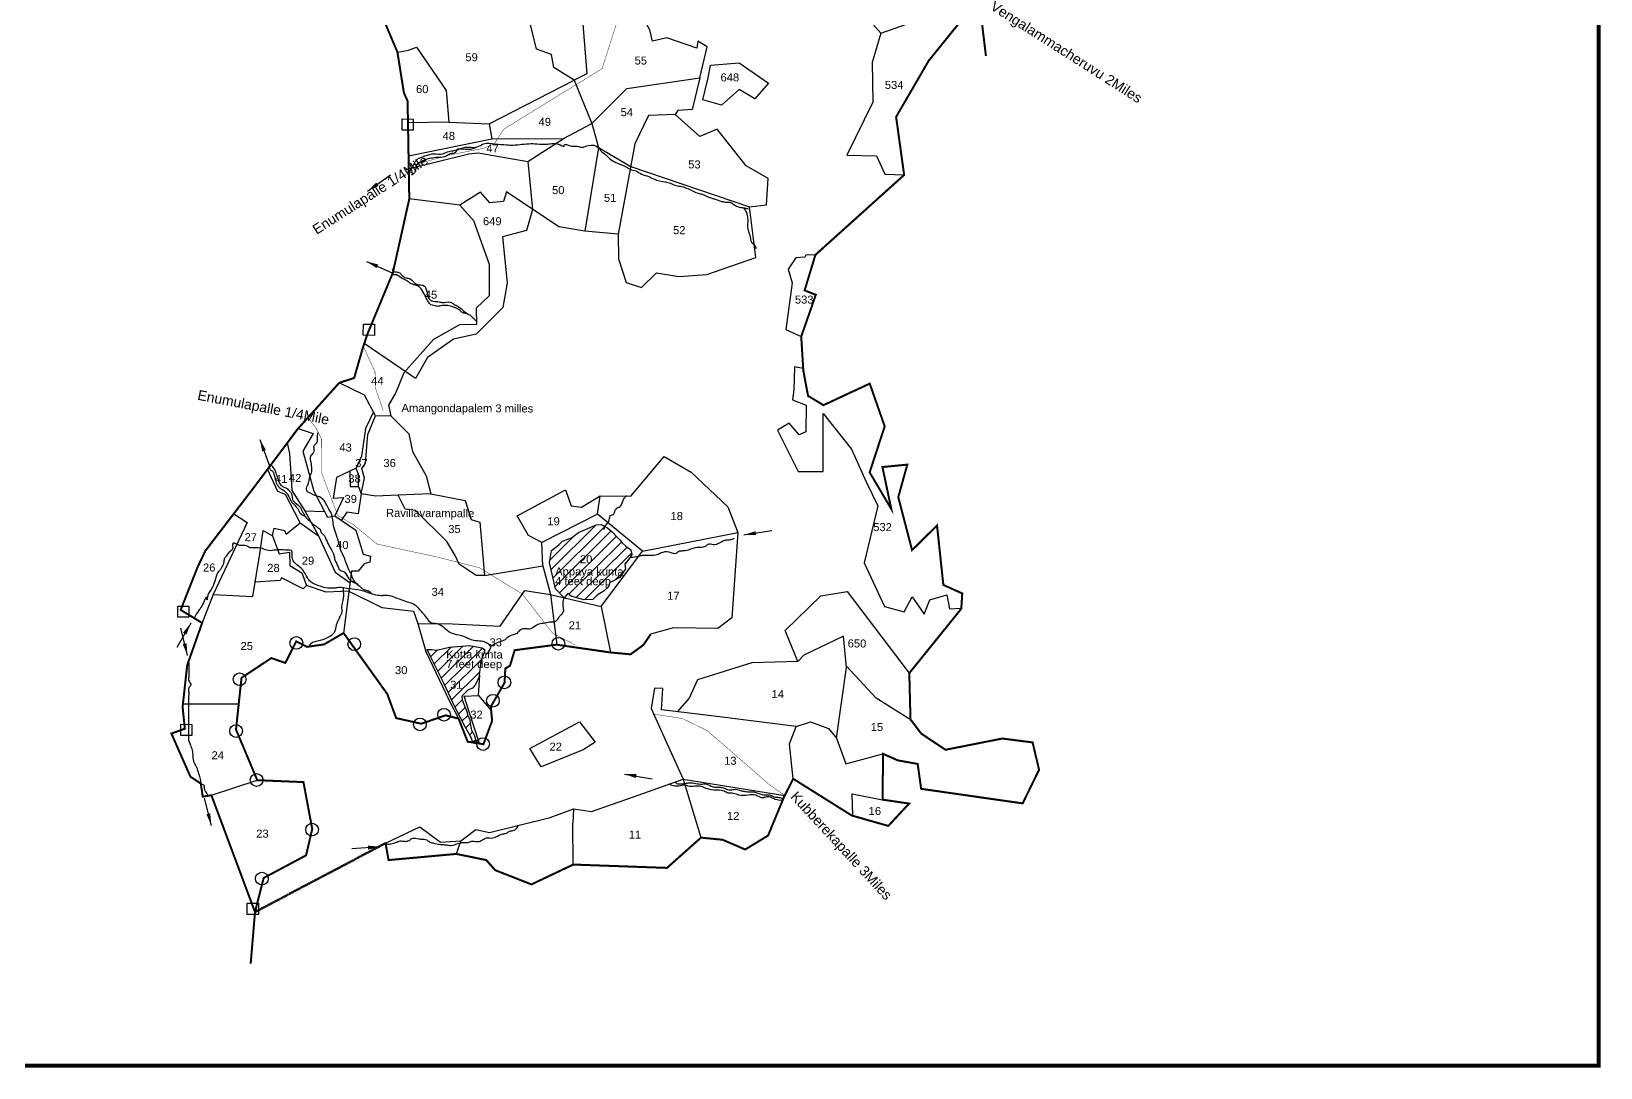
# Model space of a CAD drawing. Header units: feet. Extents: x 799341 to 808000, y 1563100 to 1570804.
# Drawn here: x 803976 to 807899, y 1563406 to 1565996 of the extents above; entities that cross this region are included whole.
import ezdxf
from ezdxf.enums import TextEntityAlignment as Align

# ---------------------------------------------------------------- set-up
doc = ezdxf.new("R2010")
doc.units = ezdxf.units.FT
doc.header["$LTSCALE"] = 15
doc.header["$MEASUREMENT"] = 0
doc.linetypes.add('HIDDEN2', pattern=[0.1875, 0.125, -0.0625])
for name, color, linetype in [('PLOT', 7, 'Continuous'), ('PLOT NO', 7, 'Continuous'), ('ROADS', 6, 'Continuous'), ('TANKS-STREAM', 4, 'Continuous'), ('VILLAGE STONES', 240, 'Continuous')]:
    doc.layers.add(name, color=color, linetype=linetype)
doc.layers.add('VILLAGE BOUNDRY', color=5, linetype='HIDDEN2', lineweight=100)
doc.styles.get("Standard").update_dxf_attribs({"font": 'arial.ttf'})
doc.linetypes.add('DOTS', pattern='A,1e-06,-3,["●",Standard,S=3,R=0,X=-1.25,Y=-1.25],-3', length=6.000001)
doc.dimstyles.get("Standard").update_dxf_attribs({"dimtxt": 0.18, "dimasz": 30, "dimexe": 0.18, "dimexo": 0.0625, "dimgap": 0.09, "dimtad": 0, "dimtih": 1, "dimtoh": 1, "dimdec": 4, "dimzin": 0, "dimdsep": 46, "dimtxsty": 'Standard', "dimcen": 0.09, "dimadec": 0, "dimazin": 0, "dimtfac": 1, "dimtdec": 4, "dimtofl": 0, "dimtmove": 0, "dimatfit": 3, "dimfxl": 0, "dimtolj": 1, "dimtzin": 0, "dimarcsym": 0})
pattern_1 = [(44.7347113, (-10452.997, -2785.25), (-13.251328, 13.37461129), [])]

msp = doc.modelspace()

# ---------------------------------------------------------------- hatches: boundary and pattern name
at = {"layer": 'TANKS-STREAM'}
h = msp.add_hatch(dxfattribs=at)
h.set_pattern_fill('ANSI31,_O', color=256, scale=150.620672, angle=-0.2653)
h.set_pattern_definition(pattern_1)
h.paths.add_polyline_path([(805422.6, 1564618.4), (805431.2, 1564622.6), (805447.5, 1564631.5), (805461.4, 1564653.1), (805459.5, 1564664.3), (805469.6, 1564677.1), (805477.5, 1564688.6), (805474.4, 1564700.2), (805462.6, 1564709.7), (805452.9, 1564717.8), (805447, 1564725.7), (805439.8, 1564733.2), (805428.3, 1564745.2), (805423.3, 1564749.6), (805416.4, 1564755.2), (805400.2, 1564763.7), (805388.5, 1564762.8), (805367, 1564753.6), (805343.7, 1564743.7), (805326.8, 1564730.3), (805303.6, 1564721.7), (805294.4, 1564712.9), (805276.5, 1564698.6), (805271.6, 1564668.4), (805278, 1564639.6), (805286.2, 1564602.8), (805308, 1564580.5), (805317.4, 1564591.4), (805325.7, 1564584.6), (805357.1, 1564575.7), (805379.7, 1564576.2), (805390.6, 1564586.8), (805408.4, 1564597.9), (805418.8, 1564607.9)])
h = msp.add_hatch(dxfattribs=at)
h.set_pattern_fill('ANSI31,_O', color=256, scale=150.620672, angle=-0.2653)
h.set_pattern_definition(pattern_1)
h.paths.add_polyline_path([(805090.5, 1564372.1), (805094.6, 1564381), (805098.3, 1564408.3), (805099.7, 1564422.3), (805106.9, 1564441.3), (805109.6, 1564450.5), (805102.7, 1564455.6), (805089.3, 1564457.9), (805071.4, 1564461), (805021.4, 1564456.8), (805010.2, 1564454.5), (804990.1, 1564449.8), (804977.1, 1564451.4), (804965.2, 1564451.3), (804973.2, 1564435.1), (805007.2, 1564367.3), (805035.4, 1564305.9), (805061, 1564258.3), (805075.5, 1564231.1), (805080, 1564218.8), (805088.5, 1564221.8), (805083.4, 1564238.1), (805076.4, 1564249.5), (805073.5, 1564265.2), (805072.2, 1564275.3), (805069.2, 1564282.1), (805066.8, 1564287.8), (805064.7, 1564295.9), (805057.4, 1564314.8), (805052.9, 1564325.1), (805052.4, 1564334.6), (805067.4, 1564349.7), (805079.3, 1564354.8), (805084.8, 1564361.3)])

# ---------------------------------------------------------------- linework, layer by layer
at = {"layer": 'PLOT'}
for points in [[(805268.1, 1566360.2), (805295.6, 1566294.9), (805329.6, 1566144.7), (805340.5, 1566035.6), (805354.1, 1566025), (805365, 1565889.8), (805333.3, 1565874.7), (805282.6, 1565906.1), (805276.1, 1565938.3), (805238.9, 1565951.6), (805218.7, 1566033.7), (805195.4, 1566075.4), (805164.8, 1566088.4), (804927.2, 1566100.4), (804839, 1566130.3), (804824.3, 1566114.2)], [(804919, 1565685.5), (805126.9, 1565727.8), (805306.3, 1565728.5), (805377.4, 1565765.8), (805465, 1565853.7), (805647, 1565879.9), (805665.6, 1565957.5), (805642.6, 1565971.6), (805639.6, 1565954.3), (805564.8, 1565980.5), (805528.7, 1565972.1), (805522.1, 1566000.3), (805477.8, 1566079.1), (805447.6, 1566102.2), (805380.4, 1566104.5), (805329.6, 1566144.7)], [(805964, 1566145.3), (806099.7, 1565992), (806345.1, 1566078.4)], [(804891.2, 1565944.5), (804919.2, 1565949), (804939.2, 1565956.5), (805013.2, 1565848.3), (805019.9, 1565769.7), (804917.6, 1565767.9)], [(806099.7, 1565992), (806078.3, 1565918.8), (806080, 1565819.5), (806015, 1565686.7), (806088.7, 1565684.8), (806109.7, 1565639.2), (806158, 1565637.4)], [(805673.7, 1565911.4), (805745.3, 1565917.4), (805818.8, 1565866.4), (805784.6, 1565827.3), (805745.3, 1565851.3), (805701.2, 1565811.5), (805654.7, 1565825.5), (805667.9, 1565880.5), (805673.7, 1565911.4)], [(805647, 1565879.9), (805628.1, 1565801.2), (805592, 1565798.8), (805585.7, 1565788.5), (805518.8, 1565786.1), (805485, 1565715.2), (805442.8, 1565489.5), (805359.6, 1565496.6)], [(805019.9, 1565769.7), (805120.9, 1565764.8), (805333.3, 1565874.7), (805377.4, 1565765.8), (805394.2, 1565705.8), (805359.6, 1565496.6), (805294.5, 1565507.3), (805163.7, 1565595.6), (805156.5, 1565570.9), (805122.4, 1565567.5), (805098.7, 1565594.7), (805047.3, 1565562.2), (804920.9, 1565577.4)], [(805120.9, 1565764.8), (805126.9, 1565727.8)], [(805442.8, 1565489.5), (805443.7, 1565428), (805463.3, 1565368.9), (805501.8, 1565356.3), (805538.8, 1565392.9), (805594.9, 1565383.7), (805664.5, 1565388.4), (805787.4, 1565430.9), (805771, 1565557.4), (805813.5, 1565562.9), (805817.7, 1565628.4), (805763.2, 1565660.5), (805690.7, 1565752.2), (805647.1, 1565733.3), (805585.7, 1565788.5)], [(804911.5, 1565651.4), (805069.7, 1565690.5), (805092.7, 1565692.5), (805217.1, 1565670.8), (805308.4, 1565729.6)], [(805394.2, 1565705.8), (805474.4, 1565658.8), (805771, 1565557.4)], [(805217.1, 1565670.8), (805229.1, 1565551.4)], [(805047.3, 1565562.2), (805081.3, 1565523.9), (805120.3, 1565414.1), (805120.5, 1565334.9), (805088.1, 1565304.5), (805088.7, 1565263.4), (805046.7, 1565262.8), (804981.3, 1565225.9), (804907.2, 1565143.1), (804886.9, 1565093.3), (804868.8, 1565062.2), (804874.7, 1565035), (804919.6, 1564989.9), (804928.6, 1564946.4), (804963.2, 1564885.5), (804975, 1564840.2), (804893.4, 1564837), (804837.5, 1564834.8), (804800.2, 1564840), (804808.8, 1564879.8), (804802.2, 1564903.9), (804811.6, 1564917.2), (804817.6, 1564988.4), (804836.6, 1565035.4), (804871.7, 1565035.9), (804874.7, 1565035)], [(805229.1, 1565551.4), (805213.9, 1565498.6), (805154.3, 1565482.7), (805165.2, 1565368), (805154.4, 1565305.9), (805087.7, 1565239.3), (805031.4, 1565226.9), (804966.8, 1565180.9), (804936.6, 1565128.5), (804808.4, 1565216.3)], [(805936.2, 1565437.7), (805912, 1565437), (805909.7, 1565431.7), (805887, 1565430), (805868, 1565401.8), (805878.1, 1565367.9), (805861.9, 1565251), (805900.7, 1565233.3)], [(805905.6, 1565153.5), (805884.1, 1565157.4), (805881.9, 1565100.7), (805878.9, 1565075.2), (805913.3, 1565061.6), (805912.5, 1564994.9), (805895.4, 1564987.6), (805870.5, 1565017.1), (805841.5, 1564999.7), (805893.2, 1564896.1), (805955.6, 1564896), (805955.7, 1564960.5), (805955.7, 1565040.8), (806026.3, 1564951.8), (806063, 1564870.7), (806091.9, 1564810.7), (806058, 1564668.1), (806109.1, 1564558.6), (806158.2, 1564545.6), (806178, 1564583.1), (806208.1, 1564539.4), (806222.2, 1564575.1), (806265.1, 1564588.3), (806271.4, 1564552.8), (806300.9, 1564554.8)], [(804836.6, 1565035.4), (804808.6, 1565087.3), (804745.9, 1565117.9)], [(804831.2, 1565045.4), (804811.6, 1565004), (804801.7, 1564934.4), (804787.9, 1564904.7), (804739.3, 1564880.9), (804730.2, 1564829.3), (804756.3, 1564831.2), (804735, 1564785)], [(804643.2, 1565003.7), (804680.5, 1564991.1), (804654.4, 1564947.3), (804682.1, 1564847.4), (804716.1, 1564782.3), (804735, 1564785), (804786.9, 1564749.4), (804805.8, 1564689.9), (804823.6, 1564684.5), (804822.2, 1564669.6), (804808, 1564665.2), (804792.9, 1564647.2), (804776.5, 1564647.3), (804756.7, 1564492.4)], [(804615.8, 1564967.5), (804621.4, 1564941), (804625.6, 1564876.8), (804627.1, 1564848.3), (804659.6, 1564797.6), (804694.1, 1564735.3)], [(804648.3, 1564768.1), (804611.6, 1564838.7), (804591.9, 1564845.9), (804566.8, 1564902)], [(804772.5, 1564897.2), (804772.8, 1564858.6), (804794, 1564858.8), (804800.2, 1564840)], [(804794, 1564858.8), (804793.8, 1564888.9), (804787.9, 1564904.7)], [(805108.8, 1564636.3), (805254.7, 1564660.7), (805251.9, 1564718.8), (805218.8, 1564736), (805190.8, 1564785.2), (805311.1, 1564850.2), (805325.5, 1564810.1), (805351.5, 1564807.1), (805398.2, 1564835.2), (805475, 1564834.9), (805558.3, 1564933.3), (805625.8, 1564894.5), (805717.6, 1564807.5), (805741.9, 1564743.8), (805727.5, 1564530.3), (805692.2, 1564503.5), (805581.7, 1564505.3)], [(804800.2, 1564840), (804793.3, 1564790.4), (804764.9, 1564794.4), (804751, 1564774)], [(804975, 1564840.2), (805061, 1564824), (805075.8, 1564776.2), (805097.6, 1564769.5), (805108.8, 1564636.3), (805087.9, 1564636.5), (805045.4, 1564664.9), (805035.2, 1564686), (805015.1, 1564721.1), (804936.3, 1564798.6), (804910.4, 1564802.2), (804893.4, 1564837)], [(804942.4, 1564516.5), (805029.1, 1564515.8), (805147.7, 1564509.8), (805210, 1564598.8), (805273.7, 1564588.5), (805400.6, 1564559), (805504.3, 1564697), (805391.6, 1564789.9), (805398.2, 1564835.2)], [(804482.1, 1564790.6), (804515.5, 1564768.8), (804430.6, 1564589), (804403, 1564517.6)], [(804659.6, 1564797.6), (804709, 1564795.9)], [(805391.6, 1564789.9), (805251.9, 1564718.8)], [(804430.6, 1564589), (804530.2, 1564583.6), (804547.1, 1564690.1), (804555.7, 1564748.6), (804579.1, 1564735.5), (804583.1, 1564754.4), (804608.9, 1564749), (804613.2, 1564739.9), (804648.3, 1564768.1), (804694.1, 1564735.3), (804735.5, 1564644.5), (804772.7, 1564617.5)], [(805504.3, 1564697), (805741.9, 1564743.8)], [(804579.1, 1564735.5), (804595.3, 1564690.5), (804621.3, 1564694.6), (804622.4, 1564660.9), (804652.2, 1564642.7), (804664.1, 1564610.9)], [(805254.7, 1564660.7), (805273.7, 1564588.5), (805290.1, 1564463.4)], [(804770.1, 1564597.1), (804713.1, 1564594.9), (804664.1, 1564610.9), (804655.4, 1564602.9), (804601.2, 1564630.1), (804597.9, 1564623.5), (804535.9, 1564619.2)], [(804770.1, 1564597.1), (804852, 1564556.3), (804931.6, 1564546.8), (804942.4, 1564516.5), (804962, 1564446.5), (805021.2, 1564322.3), (805044.1, 1564278.6)], [(805892.1, 1564421.6), (805860.2, 1564499.1), (805949.5, 1564585.8), (806015.3, 1564596), (806170.9, 1564392.2)], [(805400.6, 1564559), (805424.3, 1564443.8)], [(805581.7, 1564505.3), (805524.2, 1564489.5)], [(805988.8, 1564230), (806014.3, 1564406.5), (806006.6, 1564484.6), (805907.1, 1564436.7), (805892.1, 1564421.6), (805777.4, 1564418), (805641.4, 1564375.8), (805620.9, 1564329.6), (805590.8, 1564295.8)], [(805094.2, 1564336.2), (805097.3, 1564386.9)], [(806175.4, 1564274.6), (806088.4, 1564329.6), (806014, 1564409.5)], [(805880.7, 1564128.1), (805871.2, 1564215.1), (805888.4, 1564258.9), (805683.4, 1564284.3), (805551.5, 1564300.6), (805554.4, 1564353.8), (805533.7, 1564355), (805525.7, 1564303.7), (805576.7, 1564191), (805605.6, 1564127.4), (805650.1, 1563981)], [(804355, 1564315.5), (804494.6, 1564315.8)], [(805096.8, 1564216.1), (805070.7, 1564295.5), (805057.9, 1564334.4), (805094.2, 1564336.2), (805125.6, 1564298.5)], [(805222, 1564203.7), (805346.7, 1564270.8), (805385.7, 1564219.6), (805355.8, 1564200.5), (805250.9, 1564158.2), (805222, 1564203.7)], [(805888.4, 1564258.9), (805923.5, 1564270.4), (805968.9, 1564253.8), (805988.8, 1564230), (806012.2, 1564165.3), (806105.1, 1564190.5)], [(804426.2, 1564086.9), (804540.9, 1564124.6)], [(805376.8, 1564046.5), (805481.7, 1564083.2), (805605.6, 1564127.4), (805859.5, 1564086.2)], [(806029.6, 1564035.7), (806028.4, 1564090.3), (806104.3, 1564075.9)], [(805049.7, 1563973), (805087.2, 1564001.7), (805121.1, 1563994.2), (805273.3, 1564031), (805331.5, 1564053.4), (805376.8, 1564046.5)], [(805331.5, 1564053.4), (805329.6, 1564017.2)], [(804861.5, 1563967.1), (804947.6, 1564008.3), (804998.9, 1563969.4), (805049.7, 1563973), (805038.3, 1563940.3)], [(805330.9, 1563913.7), (805329.6, 1564017.2)]]:
    msp.add_lwpolyline(points, dxfattribs=at)
at = {"layer": 'PLOT NO', "color": 5, "const_width": 10}
msp.add_lwpolyline([(799346.4, 1570799.4), (807894.1, 1570799.4), (807894.1, 1563411.2), (799346.4, 1563411.2)], close=True, dxfattribs=at)
at = {"layer": 'ROADS', "linetype": 'DOTS', "ltscale": 0.15, "const_width": 1}
for points in [[(805462.7, 1566090.7), (805403.1, 1565903.1), (805282.6, 1565829.1), (805157.6, 1565752.2), (805133, 1565715), (805105.6, 1565703.8), (805017.4, 1565686.4), (804941.1, 1565664.7), (804919.5, 1565658.5)], [(804855.8, 1565048.3), (804844.2, 1565081.7), (804836.4, 1565104.2), (804835.1, 1565145.8), (804804.8, 1565210.9)], [(805335.3, 1564462.7), (805278.9, 1564492.3), (805203.7, 1564589.8), (805096.3, 1564655.6), (804986.9, 1564683.3), (804840.2, 1564714.8), (804781.8, 1564762.7), (804742, 1564786.5), (804702.1, 1564891.7), (804701.9, 1564977.2), (804688.9, 1565003.1), (804667.9, 1565031.2)], [(805532, 1564289.7), (805603.2, 1564278.9), (805665.4, 1564248.6), (805820.6, 1564114), (805859.5, 1564086.2)]]:
    msp.add_lwpolyline(points, dxfattribs=at)
at = {"layer": 'TANKS-STREAM'}
for points in [[(805276.5, 1564698.6), (805294.4, 1564712.9), (805303.6, 1564721.7), (805326.8, 1564730.3), (805343.7, 1564743.7), (805367, 1564753.6), (805388.5, 1564762.8), (805400.2, 1564763.7), (805416.4, 1564755.2), (805423.3, 1564749.6), (805428.3, 1564745.2), (805439.8, 1564733.2), (805447, 1564725.7), (805452.9, 1564717.8), (805462.6, 1564709.7), (805474.4, 1564700.2), (805477.5, 1564688.6), (805469.6, 1564677.1), (805459.5, 1564664.3), (805461.4, 1564653.1), (805447.5, 1564631.5), (805431.2, 1564622.6), (805422.6, 1564618.4), (805418.8, 1564607.9), (805408.4, 1564597.9), (805390.6, 1564586.8), (805379.7, 1564576.2), (805357.1, 1564575.7), (805325.7, 1564584.6), (805317.4, 1564591.4), (805308, 1564580.5), (805286.2, 1564602.8), (805278, 1564639.6), (805271.6, 1564668.4), (805276.5, 1564698.6)], [(804964.7, 1564451.3), (804977.1, 1564451.4), (804990.1, 1564449.8), (805010.2, 1564454.5), (805021.4, 1564456.8), (805071.4, 1564461), (805089.3, 1564457.9), (805102.7, 1564455.6), (805109.6, 1564450.5), (805106.9, 1564441.3), (805099.7, 1564422.3), (805098.3, 1564408.3), (805094.6, 1564381), (805090.5, 1564372.1), (805084.8, 1564361.3), (805079.3, 1564354.8), (805067.4, 1564349.7), (805052.4, 1564334.6), (805052.9, 1564325.1), (805057.4, 1564314.8), (805064.7, 1564295.9), (805066.8, 1564287.8), (805069.2, 1564282.1), (805072.2, 1564275.3), (805073.5, 1564265.2), (805076.4, 1564249.5), (805083.4, 1564238.1), (805088.5, 1564221.8), (805080, 1564218.8), (805075.5, 1564231.1), (805061, 1564258.3), (805035.4, 1564305.9), (805007.2, 1564367.3), (804973.2, 1564435.1), (804965.2, 1564451.3)]]:
    msp.add_lwpolyline(points, dxfattribs=at)
for points in [[(804919.7, 1565643.8), (804924.9, 1565651.2), (804932.5, 1565663.6), (804936, 1565670.9), (804942, 1565677.7), (804949.4, 1565681.1), (804959.8, 1565684.9), (804972.5, 1565688.8), (804982.6, 1565690.3), (805004.5, 1565689.8), (805012.7, 1565693.7), (805027.2, 1565697.3), (805039.5, 1565699.7), (805060.8, 1565706.7), (805076, 1565706.5), (805090.9, 1565707.4), (805106.7, 1565715), (805135.5, 1565714.7), (805164, 1565712.7), (805174.6, 1565712.1), (805219.4, 1565715.5), (805239.5, 1565715.2), (805266.5, 1565714.3), (805298.4, 1565712.3), (805308.2, 1565709.6), (805307.8, 1565711.2), (805327, 1565709.7), (805340.7, 1565709.5), (805352.6, 1565706.7), (805368.7, 1565711.2), (805394.1, 1565705.2), (805399.8, 1565697.7), (805411.8, 1565688.1), (805419.2, 1565680.9), (805433.3, 1565670.8), (805449.3, 1565663.6), (805461.5, 1565658.7), (805473.1, 1565651.7), (805487, 1565647.7), (805501.5, 1565639.5), (805519.7, 1565633.4), (805532.2, 1565627.3), (805561, 1565620), (805573.5, 1565616.6), (805588.2, 1565610.8), (805600.9, 1565608.7), (805642.9, 1565591.9), (805653.4, 1565589.2), (805674.9, 1565580), (805684.1, 1565577.3), (805701.4, 1565571.3), (805710.9, 1565569.7), (805723, 1565569), (805732.4, 1565563.7), (805741.3, 1565558.4), (805758.6, 1565555.1), (805768.1, 1565552.4)], [(805090.2, 1565707.2), (805077.5, 1565701.9), (805070.1, 1565700.8), (805065.2, 1565700.9), (805046.1, 1565702), (805039.1, 1565699.6), (805036.9, 1565694.1), (805022.5, 1565689.9), (805018.8, 1565687.4), (804999.6, 1565681.4), (804989.6, 1565681.2), (804976.1, 1565679), (804965.2, 1565677), (804951.1, 1565670.5), (804940.2, 1565663.7), (804937, 1565654.2), (804931.5, 1565640), (804926.1, 1565636.6)], [(805756.1, 1565555.5), (805763.5, 1565543.2), (805766.6, 1565529), (805767, 1565518.7), (805766.7, 1565504.8), (805770, 1565493.5), (805773.8, 1565477.6), (805776.4, 1565469.6), (805783.3, 1565462.4), (805787.9, 1565453.6)], [(805088.6, 1565272.2), (805082.8, 1565277.5), (805075.5, 1565284.8), (805064.7, 1565290.1), (805054.3, 1565293.4), (805047.8, 1565298.2), (805043.7, 1565301.5), (805035.9, 1565305.4), (805011.3, 1565311.3), (804997, 1565309.7), (804988.6, 1565309.1), (804981.9, 1565310.8), (804974.8, 1565312.8), (804968.2, 1565321), (804961.9, 1565332.5), (804941.1, 1565360.3), (804931.6, 1565363.1), (804921.8, 1565367.9), (804912.5, 1565374.5), (804904.6, 1565377.7), (804889.4, 1565387.4), (804877.6, 1565387.6)], [(804878, 1565403), (804880.6, 1565396.8), (804888.4, 1565394.9), (804897, 1565392.4), (804903.2, 1565386.1), (804912.8, 1565380.4), (804922.8, 1565377.5), (804938.7, 1565364.2), (804959, 1565359.6), (804963.4, 1565351.1), (804967.8, 1565332.1), (804973.9, 1565324.1), (804981.4, 1565321.6), (804996, 1565320.2), (805003.9, 1565318.2), (805023.9, 1565319.4), (805032.3, 1565314.4), (805042.9, 1565309), (805057.5, 1565296.7), (805069, 1565288.5)], [(804793.1, 1564612.7), (804781.4, 1564625.5), (804775.6, 1564640.1), (804768.8, 1564652.7), (804762.3, 1564670.2), (804756.2, 1564685.5), (804751.7, 1564694.9), (804745.8, 1564714.6), (804739.1, 1564737), (804732.4, 1564757.1), (804725.7, 1564791.9), (804719.9, 1564801.8), (804709.6, 1564821.3), (804701, 1564830), (804680.2, 1564838.2), (804673.9, 1564841.8), (804665.8, 1564846.4), (804664.9, 1564857.7), (804669, 1564866.7), (804672.2, 1564883.2), (804677.3, 1564895.2), (804676.9, 1564907.4), (804676.1, 1564916), (804673.9, 1564928.9), (804674.8, 1564934.8), (804681.6, 1564942.9), (804683, 1564952.4), (804683.1, 1564960.5), (804689, 1564966.8), (804691.3, 1564979.9), (804692.7, 1564993.9)], [(804570.3, 1564906.6), (804574.2, 1564900.2), (804580.9, 1564894.4), (804582.6, 1564888.5), (804584.6, 1564883), (804586.1, 1564874.5), (804588.1, 1564868.2), (804592.2, 1564861.5), (804594.5, 1564857.8), (804599.6, 1564853.2), (804609.2, 1564847.1), (804615.3, 1564840.9), (804623.2, 1564826.6), (804627.9, 1564818.7), (804633.4, 1564813.6), (804637.7, 1564808.8), (804642, 1564803.1), (804645.7, 1564796.6), (804650.6, 1564789.1), (804661.1, 1564782.9), (804660.8, 1564782.8)], [(804575.1, 1564913), (804585.4, 1564897.6), (804587.1, 1564893), (804592.4, 1564878.6), (804593.2, 1564874.9), (804600.2, 1564861.9), (804605.9, 1564858.1), (804613.8, 1564854.4), (804618.3, 1564850.5), (804623.9, 1564844.8), (804626.2, 1564840.8), (804629.3, 1564825.9), (804648.7, 1564806), (804652.1, 1564798.6), (804655.5, 1564792.7), (804658.6, 1564786.7), (804667.6, 1564776.2), (804675.2, 1564769.9), (804680.8, 1564764), (804687.9, 1564759.4), (804693.5, 1564754.9), (804697.8, 1564751.7), (804699.2, 1564748.3), (804703.7, 1564740.4), (804707.6, 1564737), (804711.5, 1564729.9), (804719.4, 1564712.1), (804726.2, 1564700.2), (804732.3, 1564686.6), (804735.1, 1564675.5), (804742.7, 1564657.7), (804746.9, 1564650), (804756.2, 1564646.3), (804759.3, 1564644.3), (804769.7, 1564628.1), (804786.2, 1564617.1), (804792.4, 1564613.1), (804796.9, 1564609.7), (804802, 1564604), (804809.6, 1564600.3), (804819.2, 1564597.5), (804827.1, 1564590.1)], [(805408.4, 1564751.6), (805409.9, 1564758.8), (805417.8, 1564768.3), (805422.5, 1564782.7), (805423.5, 1564786), (805431.2, 1564788.9), (805434.6, 1564796), (805442.8, 1564806.1), (805448, 1564808.9), (805452.9, 1564817.5), (805458.2, 1564828.5), (805463.5, 1564834.9), (805465, 1564835.7)], [(805111.5, 1564437.5), (805122.9, 1564451.7), (805124.4, 1564457), (805114.7, 1564467.5), (805105.7, 1564471.3), (805086.1, 1564472.9), (805071.9, 1564476.8), (805062.9, 1564481.3), (805038.8, 1564488.2), (805020.1, 1564495.8), (804985.8, 1564516.1), (804978.1, 1564516.2), (804966.1, 1564528.3), (804956.4, 1564540.4), (804947.4, 1564550.2), (804938.4, 1564560), (804923.4, 1564567.6), (804896.4, 1564576.7), (804873.2, 1564585.1), (804858.9, 1564585.9), (804846.8, 1564585.9), (804828.1, 1564589.8), (804799.5, 1564598.9), (804770.8, 1564602.6), (804756.7, 1564605.1), (804744, 1564605.9), (804731.2, 1564604.5), (804717.6, 1564604.6), (804697.8, 1564609.5), (804675.8, 1564619.4), (804668.3, 1564627.3), (804651.5, 1564654.1), (804643.5, 1564660.1), (804630.8, 1564673.1), (804628.5, 1564679.3), (804628.3, 1564690.7), (804627.3, 1564697.2), (804614.9, 1564699.9), (804598.5, 1564700.2), (804587.1, 1564699.8), (804568.6, 1564698.3), (804553.7, 1564703.5), (804532.6, 1564705.4), (804523, 1564705.7), (804510.8, 1564711.2), (804497.6, 1564711.3), (804487.2, 1564715.7), (804480.7, 1564717), (804479.1, 1564702.8), (804469.7, 1564693.7), (804463.2, 1564684.4), (804458.5, 1564678.5), (804457.4, 1564672.6), (804455.5, 1564664), (804448.7, 1564651.6), (804442.5, 1564644.1), (804438, 1564634), (804430.4, 1564610.7), (804423.8, 1564598.5), (804417.3, 1564587.4), (804414.9, 1564575.7), (804414.4, 1564580), (804402.3, 1564559.8), (804393.9, 1564547.8), (804383, 1564529.8)], [(805473.7, 1564682.1), (805495, 1564684.6), (805500.1, 1564685.9), (805510, 1564687), (805540.6, 1564688.8), (805550.9, 1564693.4), (805570.1, 1564695.2), (805588.5, 1564692.3), (805593.9, 1564696.4), (805605.9, 1564698.3), (805623.1, 1564701.8), (805639.9, 1564707.1), (805661.4, 1564709.5), (805668, 1564714.4), (805680.4, 1564714.1), (805687.9, 1564714.3), (805696.8, 1564718), (805707.8, 1564723.6), (805717.4, 1564725.2), (805726, 1564726.3), (805733.1, 1564729.1)], [(804756.5, 1564605.2), (804755.6, 1564600.8), (804755.8, 1564596.6), (804754.8, 1564573.5), (804753.2, 1564567.2), (804751.8, 1564554.4), (804751.7, 1564542.2), (804748.4, 1564535.3), (804743.7, 1564524.8), (804739.7, 1564516.3), (804737.4, 1564507.7), (804732, 1564492.1), (804718.8, 1564481.9), (804698.3, 1564473.5), (804674.2, 1564465), (804669.8, 1564458.6)], [(805124, 1564459.1), (805144.9, 1564470.2), (805161.1, 1564476.5), (805167.5, 1564482.4), (805181.7, 1564489.1), (805191.2, 1564492.5), (805199.7, 1564501.3), (805212.1, 1564503.7), (805221.3, 1564503.3), (805234, 1564509.3), (805242.1, 1564514.2), (805256.6, 1564517.3), (805271.8, 1564520), (805287.4, 1564522.1), (805293.7, 1564529.4), (805298.4, 1564536.1), (805305.1, 1564542.8), (805305.3, 1564568.5), (805308, 1564580.5)], [(804369.9, 1564417.7), (804369.8, 1564403.7), (804369.7, 1564390.8), (804369.6, 1564381.8), (804369.6, 1564372.9), (804375, 1564362.4), (804369.5, 1564355), (804369.4, 1564344.5), (804369.3, 1564335.1), (804369.3, 1564326.1), (804369.2, 1564315.5), (804369.1, 1564303.7), (804369, 1564286.8), (804368.8, 1564249.4), (804368.7, 1564235.5), (804368.6, 1564228.7), (804373.8, 1564212.3), (804378.2, 1564199.3), (804382.6, 1564168.9), (804387, 1564160.4), (804390.5, 1564153), (804395.4, 1564137), (804398.8, 1564124), (804399.6, 1564116.4), (804406.7, 1564113.1), (804408.7, 1564100.6), (804415.4, 1564085.3), (804414.1, 1564084.7)], [(805854.7, 1564075.3), (805851.2, 1564074.3), (805836.6, 1564076.5), (805826.7, 1564080.9), (805814.2, 1564083.1), (805805.5, 1564080.5), (805787.5, 1564086.9), (805768.7, 1564087.4), (805744.6, 1564087.3), (805731.7, 1564091.7), (805718.2, 1564092.5), (805707.9, 1564097.1), (805682.1, 1564099.6), (805657.3, 1564106.2), (805650.1, 1564109.1), (805617.9, 1564109.8), (805610.4, 1564111.9), (805595, 1564109.4), (805584.7, 1564109.9), (805571.7, 1564115.3), (805571.4, 1564116)], [(805585, 1564120.1), (805591.9, 1564115.9), (805601.5, 1564115.4), (805612.9, 1564117), (805625.4, 1564118.1), (805641.3, 1564115.7), (805648.7, 1564114.9), (805662, 1564115.1), (805680, 1564108.3), (805689.4, 1564107.3), (805700.4, 1564106.7), (805710.5, 1564103.6), (805723, 1564100.4), (805736.3, 1564101.8), (805750.2, 1564098.3), (805759.6, 1564096.6), (805775.3, 1564095.1), (805785.1, 1564094.8), (805794.7, 1564091.4), (805806, 1564088.2), (805825.5, 1564086.7), (805832.7, 1564083.3), (805839.7, 1564082), (805849.8, 1564080.6), (805855.8, 1564078.1)], [(804861.5, 1563967.1), (804868.8, 1563964.8), (804875, 1563965.8), (804889.9, 1563969.9), (804895.5, 1563972.3), (804906.6, 1563972.2), (804916.3, 1563972.2), (804923.9, 1563976.3), (804927.4, 1563978.7), (804936.7, 1563979.3), (804944.7, 1563978.3), (804954.4, 1563976.8), (804961.7, 1563976.5), (804973.1, 1563969.5), (804980.3, 1563967.7), (804999, 1563963.8), (805011.5, 1563963.1), (805021.9, 1563961.6), (805037.5, 1563964.7), (805048, 1563968.2), (805053.4, 1563969.1), (805068.3, 1563969), (805076.3, 1563972.1), (805082.9, 1563972.1), (805089.4, 1563971.4), (805095.7, 1563971.7), (805105.1, 1563976.1), (805114, 1563980.3), (805129.6, 1563980.2), (805145.2, 1563987), (805154.9, 1563990.4), (805163.6, 1563992.1), (805170.5, 1563996.6), (805177.8, 1563998.3), (805182.7, 1563999.7), (805192.6, 1564011.5), (805192.4, 1564012.4)]]:
    msp.add_spline(points, degree=3, dxfattribs=at)
at = {"layer": 'VILLAGE BOUNDRY', "linetype": 'ByBlock', "lineweight": -2, "const_width": 5.02}
for points in [[(806345.1, 1566078.4), (806362.5, 1565934.6)], [(804535.2, 1563795), (804524.4, 1563665.9)]]:
    msp.add_lwpolyline(points, dxfattribs=at)
at = {"layer": 'VILLAGE BOUNDRY', "lineweight": -2, "ltscale": 10, "const_width": 5.02}
for points in [[(805524.2, 1564489.5), (805506.4, 1564462.7), (805492.9, 1564452.9), (805473.9, 1564439.2), (805424.3, 1564443.8), (805289.2, 1564463.3), (805184.3, 1564449.5), (805172.7, 1564410.9), (805161, 1564403.8), (805159.1, 1564368.4), (805138, 1564331.3), (805124.7, 1564308.7), (805127.9, 1564272.9), (805106.3, 1564214.5), (805066.8, 1564220.9), (805044.1, 1564278.6), (805011.8, 1564286.7), (804950.8, 1564265.7), (804888.1, 1564279.8), (804865.8, 1564340.2), (804822.8, 1564400.1), (804756.7, 1564492.4), (804707.7, 1564463.9), (804665.3, 1564457.9), (804638.3, 1564471.6), (804611, 1564417.7), (804576, 1564429.8), (804501.5, 1564380.5), (804487.7, 1564251.2), (804540.9, 1564124.6), (804656.3, 1564119.8), (804678.3, 1564002.6), (804662.9, 1563936.7), (804556.9, 1563880.2), (804535.2, 1563795), (804426.2, 1564086.9), (804404.6, 1564083.6), (804399.6, 1564116.4), (804373.8, 1564133.3), (804326.2, 1564241.2), (804359.8, 1564253.3), (804354.2, 1564307.8), (804365.7, 1564411.9), (804403, 1564517.6), (804349.4, 1564550.2), (804392.1, 1564658.2), (804411.1, 1564697.8), (804537.8, 1564863.3), (804641.8, 1565002.2), (804745.9, 1565117.9), (804783.1, 1565129.9), (804805.9, 1565208.9), (804816.1, 1565239.4), (804879.7, 1565392.5), (804920.9, 1565577.4), (804916.7, 1565822.1), (804907.6, 1565842.1), (804891.2, 1565944.5), (804847.1, 1566048.5)], [(806319.9, 1566047.2), (806219.5, 1565923), (806137.9, 1565782.5), (806158, 1565637.4), (805936.2, 1565437.7), (805909.2, 1565348.9), (805937.1, 1565337.8), (805900.7, 1565233.3), (805906, 1565148.3), (805917.8, 1565085.1), (805956.2, 1565062), (806072, 1565115.8), (806109.4, 1565009), (806071.8, 1564894), (806125.9, 1564802.3), (806103.8, 1564907.3), (806165.9, 1564913.4), (806143.3, 1564832), (806177.8, 1564699.6), (806240.2, 1564761.2), (806256, 1564612.7), (806303.3, 1564591.3), (806300.8, 1564553.1), (806170.9, 1564392.2), (806173.8, 1564276.6), (806200.9, 1564240.9), (806261.3, 1564200.6), (806403.4, 1564228.7), (806479.1, 1564219), (806495.3, 1564150.6), (806454.3, 1564066.6), (806200.5, 1564103), (806191.8, 1564165.2), (806142.4, 1564174.1), (806105.1, 1564190.5), (806104.3, 1564075.9), (806170.4, 1564066.2), (806118.4, 1564010.3), (806026.9, 1564036.4), (805880.7, 1564128.1), (805858, 1564083.4), (805831.4, 1564019.1), (805817.8, 1563986.2), (805760.7, 1563951.4), (805704.3, 1563975.7), (805650.1, 1563981), (805565.2, 1563905.4), (805330.9, 1563913.7), (805226.2, 1563864.1), (805135.7, 1563899.7), (805113.2, 1563925), (805038.3, 1563940.3), (804869.2, 1563924.9), (804861.5, 1563967.1), (804861.5, 1563967.1), (804861.5, 1563967.1)]]:
    msp.add_lwpolyline(points, dxfattribs=at)
at = {"layer": 'VILLAGE BOUNDRY'}
msp.add_lwpolyline([(804861.5, 1563967.1), (804535.2, 1563795)], dxfattribs=at)
at = {"layer": 'VILLAGE STONES'}
for points in [[(804903.1, 1565777.4), (804931, 1565777.2), (804930.8, 1565749.2), (804903, 1565749.3)], [(804806.2, 1565264.6), (804834, 1565264.5), (804833.9, 1565236.4), (804806, 1565236.6)], [(804342.3, 1564559.9), (804370.1, 1564559.8), (804370, 1564531.7), (804342.2, 1564531.9)], [(804349.5, 1564264.3), (804377.3, 1564264.2), (804377.2, 1564236.1), (804349.4, 1564236.2)], [(804515.9, 1563817.2), (804543.7, 1563817.1), (804543.6, 1563789), (804515.7, 1563789.1)]]:
    msp.add_lwpolyline(points, close=True, dxfattribs=at)
for centre in [(804638.6, 1564467.6), (804783.4, 1564464.6), (805293.7, 1564465.5), (804496.6, 1564376.9), (805158.8, 1564369.1), (805130, 1564323.2), (804947.4, 1564264), (805008, 1564288.3), (804488, 1564247.4), (805105.5, 1564214.8), (804539.2, 1564125.1), (804677.8, 1564001.2), (804552.3, 1563878.6)]:
    msp.add_circle(centre, 15.9, dxfattribs=at)

# ---------------------------------------------------------------- texts
at = {"layer": 'PLOT NO'}
for s, height, rotation, p in [('Vengalammacheruvu 2Miles', 25, 327.4746, (806371.3, 1566052.5)), ('648', 20, 359.7347, (805698.9, 1565871.4)), ('534', 20, 359.7347, (806109.7, 1565852.5)), ('Enumulapalle 1/4Mile', 25, 32.5863, (804689.3, 1565487.6)), ('533', 20, 359.7347, (805884.8, 1565316)), ('Enumulapalle 1/4Mile', 25, 349.1629, (804390, 1565075.8)), ('Amangondapalem 3 milles', 20, 359.7347, (804901.5, 1565045.2)), ('Raviliavarampalle', 20, 359.7347, (804862.7, 1564782.7)), ('Appaya kunta', 20, 359.7347, (805285.6, 1564636.6)), ('4 feet deep', 20, 359.7347, (805285.4, 1564612.4)), ('7 feet deep', 20, 359.7347, (805013.1, 1564405.2)), ('Kotta kunta ', 20, 359.7347, (805013.2, 1564429.4)), ('Kubberekapalle 3Miles', 25, 312.7163, (805872.3, 1564082.2))]:
    msp.add_text(s, height=height, rotation=rotation, dxfattribs=at).set_placement(p)
for s, p in [('59', (805076.6, 1565931.6)), ('55', (805499.7, 1565923.4)), ('60', (804953.4, 1565852)), ('54', (805464.8, 1565794.3)), ('49', (805259.7, 1565770.2)), ('48', (805019.7, 1565735.1)), ('47', (805129, 1565703.9)), ('53', (805633.7, 1565663.7)), ('50', (805293.3, 1565599.5)), ('51', (805422.9, 1565580.1)), ('649', (805128.4, 1565521.8)), ('52', (805595.8, 1565499.4)), ('45', (804975.2, 1565338.1)), ('44', (804841.1, 1565122.6)), ('43', (804761.6, 1564956.3)), ('37', (804801.2, 1564917.1)), ('36', (804871.7, 1564917.4)), ('41', (804600.7, 1564877.7)), ('42', (804635.5, 1564880)), ('38', (804784, 1564878.5)), ('39', (804774.4, 1564827.7)), ('19', (805281.6, 1564771.7)), ('18', (805589.5, 1564784.8)), ('27', (804524.6, 1564732)), ('35', (805033.8, 1564752.4)), ('532', (806104, 1564757.2)), ('40', (804753.5, 1564712.5)), ('26', (804420.7, 1564656.1)), ('28', (804581.4, 1564655.3)), ('29', (804667.7, 1564673.2)), ('20', (805362.9, 1564676.7)), ('34', (804992.1, 1564595.3)), ('17', (805581, 1564585.5)), ('21', (805334.8, 1564511.6)), ('25', (804514.6, 1564460.1)), ('33', (805137.2, 1564469.3)), ('650', (806040.1, 1564466.4)), ('30', (804900.7, 1564399.7)), ('31', (805038.5, 1564363.1)), ('14', (805842.2, 1564339.9)), ('32', (805088.9, 1564288.6)), ('15', (806089.9, 1564257.6)), ('24', (804442.2, 1564186.9)), ('22', (805286.9, 1564208.4)), ('13', (805723.5, 1564173.2)), ('12', (805730.7, 1564035.4)), ('16', (806084.8, 1564047.7)), ('23', (804553.8, 1563991)), ('11', (805485.1, 1563988.6))]:
    msp.add_text(s, height=20, rotation=359.7347, dxfattribs=at).set_placement(p, align=Align.MIDDLE_CENTER)

# ---------------------------------------------------------------- leaders
at = {"layer": 'PLOT NO', "color": 5}
for points in [[(804816.8, 1565596.8), (804874.3, 1565637.3)], [(804813.9, 1565421.3), (804878.1, 1565392.5)], [(804547.5, 1564976.5), (804571.3, 1564910.3)], [(805757.4, 1564737.7), (805826.9, 1564748.3)], [(804374.4, 1564517.1), (804339.8, 1564455.9)], [(804366.5, 1564436.5), (804349.8, 1564504.8)], [(805458.8, 1564140), (805528, 1564127.8)], [(804426.1, 1564011.5), (804408.6, 1564079.5)], [(804847.7, 1563958.2), (804777.6, 1563953.3)]]:
    msp.add_leader(points, dimstyle='Standard', override={"dimgap": 0.09, "dimtad": 0}, dxfattribs=at)

doc.saveas('drawing.dxf')
